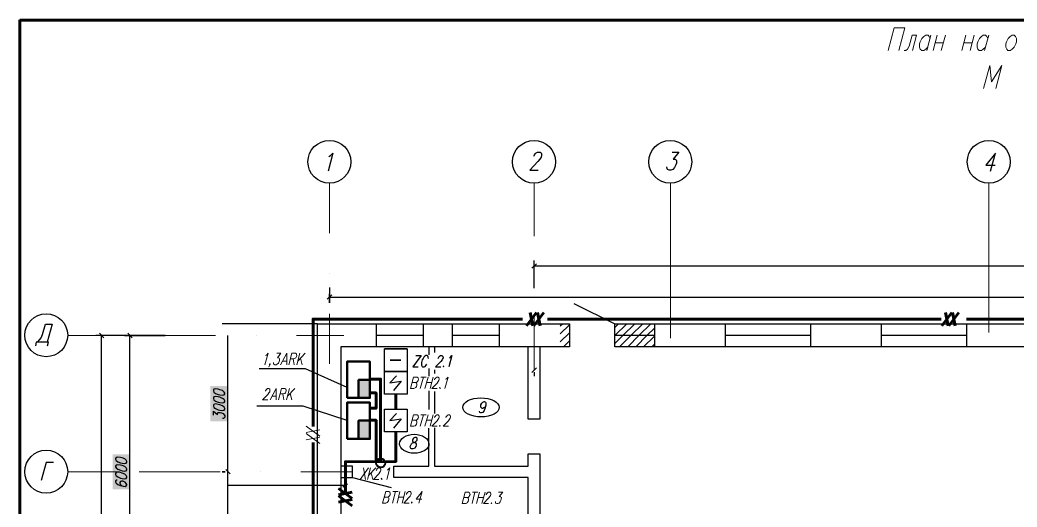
# Model space of a CAD drawing. Header units: millimetres. Extents: x 2185 to 8290, y 601 to 2456.
# Drawn here: x 3830.3 to 4126.3, y 1698.3 to 1843 of the extents above; entities that cross this region are included whole.
import ezdxf

# ---------------------------------------------------------------- set-up
doc = ezdxf.new("R2010")
doc.units = ezdxf.units.MM
for name, color, linetype in [('PDF _0', 7, 'Continuous'), ('PDF _линия связи', 7, 'Continuous'), ('PDF _Линия связи (Вновь)', 7, 'Continuous'), ('PDF _НОВЫЙ', 7, 'Continuous'), ('PDF _ППК и др. приБоры', 7, 'Continuous'), ('PDF _стены', 7, 'Continuous'), ('PDF _текст', 7, 'Continuous'), ('PDF _ТХ', 7, 'Continuous')]:
    doc.layers.add(name, color=color, linetype=linetype)

msp = doc.modelspace()

# ---------------------------------------------------------------- linework, layer by layer
at = {"color": 0, "lineweight": 60}
for p, q in [((3830.3, 1258.99), (3830.3, 1842.99)), ((3830.3, 1842.91), (4646.3, 1842.91)), ((3830.3, 1258.99), (3830.3, 1842.91))]:
    msp.add_line(p, q, dxfattribs=at)
at = {"layer": 'PDF _0', "lineweight": 25}
for points in [[(3918.63, 1752.76), (3917.32, 1752.76)], [(3927.49, 1705.1), (3926.12, 1704.18)], [(3926.92, 1704.7), (3892, 1704.7)]]:
    msp.add_lwpolyline(points, dxfattribs=at)
at = {"layer": 'PDF _0', "lineweight": 30}
for points in [[(3938.52, 1738.59), (3938.52, 1745.33), (3945.27, 1745.33), (3938.52, 1745.33)], [(3945.27, 1745.33), (3945.27, 1738.59)], [(3945.27, 1738.59), (3938.52, 1738.59), (3945.27, 1738.59)], [(3942.07, 1737.27), (3940.12, 1735.16), (3943.44, 1735.73), (3941.15, 1732.93)], [(3942.07, 1726.07), (3940.12, 1723.96), (3943.44, 1724.53), (3941.15, 1721.73)]]:
    msp.add_lwpolyline(points, dxfattribs=at)
for points in [[(3938.52, 1738.59), (3945.27, 1738.59), (3945.27, 1731.84), (3938.52, 1731.84)], [(3938.52, 1727.38), (3945.27, 1727.38), (3945.27, 1720.64), (3938.52, 1720.64)]]:
    msp.add_lwpolyline(points, close=True, dxfattribs=at)
at = {"layer": 'PDF _0', "lineweight": 40}
msp.add_circle((3937.41, 1711.41), 1.34, dxfattribs=at)
at = {"layer": 'PDF _линия связи', "lineweight": 60}
for points in [[(3917.32, 1722.18), (3917.32, 1754.13), (3979.44, 1754.13)], [(3986.87, 1754.13), (4103.81, 1754.13)], [(4111.24, 1754.13), (4293.61, 1754.13)], [(3934.01, 1736.3), (3937.38, 1736.3), (3937.38, 1711.78)], [(3934.18, 1732.19), (3936.01, 1732.19), (3936.01, 1727.67), (3934.18, 1727.67)], [(3941.89, 1731.84), (3941.89, 1727.38)], [(3934.01, 1724.07), (3936.01, 1724.07), (3936.01, 1711.78)], [(3941.89, 1720.64), (3941.89, 1711.84), (3926.92, 1711.78), (3926.92, 1702.35)], [(3917.32, 1717.44), (3917.32, 1680.75)]]:
    msp.add_lwpolyline(points, dxfattribs=at)
at = {"layer": 'PDF _Линия связи (Вновь)', "lineweight": 60}
for points in [[(3983.62, 1756.13), (3980.64, 1752.13)], [(3981.73, 1756.13), (3982.53, 1752.13)], [(3985.79, 1756.13), (3982.82, 1752.13)], [(3983.9, 1756.13), (3984.7, 1752.13)], [(4106.89, 1756.13), (4103.92, 1752.13)], [(4105.01, 1756.13), (4105.81, 1752.13)], [(4109.01, 1756.13), (4106.03, 1752.13)], [(4107.12, 1756.13), (4107.92, 1752.13)], [(3928.92, 1700.81), (3924.86, 1703.78)], [(3928.92, 1702.7), (3924.86, 1701.89)], [(3928.92, 1698.64), (3924.86, 1701.61)], [(3928.92, 1700.52), (3924.86, 1699.72)]]:
    msp.add_lwpolyline(points, dxfattribs=at)
at = {"layer": 'PDF _Линия связи (Вновь)', "lineweight": 0}
for points in [[(3919.32, 1719.33), (3915.26, 1722.3)], [(3919.32, 1721.21), (3915.26, 1720.41)], [(3919.32, 1717.21), (3915.26, 1720.18)], [(3919.32, 1719.1), (3915.26, 1718.3)]]:
    msp.add_lwpolyline(points, dxfattribs=at)
at = {"layer": 'PDF _НОВЫЙ', "lineweight": 25}
msp.add_lwpolyline([(3968.58, 1728.53), (3968.36, 1728.01), (3968.01, 1727.73), (3967.67, 1727.56), (3967.56, 1727.56), (3967.27, 1727.73), (3967.1, 1728.01), (3967.16, 1728.53), (3967.16, 1728.7), (3967.38, 1729.16), (3967.73, 1729.5), (3968.13, 1729.61), (3968.24, 1729.61), (3968.53, 1729.5), (3968.64, 1729.16), (3968.58, 1728.53), (3968.36, 1727.73), (3968.07, 1726.93), (3967.67, 1726.41), (3967.33, 1726.24), (3967.1, 1726.24), (3966.81, 1726.41), (3966.76, 1726.76)], dxfattribs=at)
msp.add_lwpolyline([(3947.5, 1718.98), (3947.1, 1718.81), (3946.92, 1718.47), (3946.81, 1718.18), (3946.87, 1717.84), (3947.04, 1717.67), (3947.44, 1717.5), (3947.72, 1717.38), (3947.9, 1717.04), (3947.9, 1716.7), (3947.78, 1716.24), (3947.55, 1715.9), (3947.44, 1715.73), (3947.04, 1715.61), (3946.58, 1715.61), (3946.3, 1715.73), (3946.24, 1715.9), (3946.18, 1716.24), (3946.35, 1716.7), (3946.52, 1717.04), (3946.81, 1717.38), (3947.21, 1717.5), (3947.72, 1717.67), (3947.95, 1717.84), (3948.18, 1718.18), (3948.24, 1718.47), (3948.24, 1718.81), (3947.95, 1718.98)], close=True, dxfattribs=at)
for centre, major_axis, ratio, start_param, end_param in [((3967.16, 1727.9), (-5.43, 0.04), 0.521195, 0.013973, 6.297158), ((3947.35, 1717.1), (-4.37, 0.01), 0.645402, 3.144533, 9.427718)]:
    msp.add_ellipse(centre, major_axis=major_axis, ratio=ratio, start_param=start_param, end_param=end_param, dxfattribs=at)
at = {"layer": 'PDF _ППК и др. приБоры', "lineweight": 50}
for points in [[(3927.43, 1730.7), (3934.18, 1730.7), (3934.18, 1741.5), (3927.43, 1741.5)], [(3927.43, 1718.53), (3934.18, 1718.53), (3934.18, 1729.33), (3927.43, 1729.33)]]:
    msp.add_lwpolyline(points, close=True, dxfattribs=at)
for points in [[(3934.18, 1736.07), (3930.81, 1736.07), (3930.81, 1730.7)], [(3934.18, 1723.96), (3930.81, 1723.96), (3930.81, 1718.53)]]:
    msp.add_lwpolyline(points, dxfattribs=at)
at = {"layer": 'PDF _ППК и др. приБоры', "transparency": 33554559}
for points in [[(3930.81, 1730.7), (3934.18, 1730.7), (3930.81, 1736.07)], [(3934.18, 1730.7), (3930.81, 1736.07), (3934.18, 1736.07)], [(3930.81, 1718.53), (3934.18, 1718.53), (3930.81, 1723.96)], [(3934.18, 1718.53), (3930.81, 1723.96), (3934.18, 1723.96)]]:
    msp.add_solid(points, dxfattribs=at)
at = {"layer": 'PDF _стены', "lineweight": 30}
msp.add_lwpolyline([(3940.24, 1741.96), (3943.38, 1741.96), (3940.24, 1741.96)], dxfattribs=at)
at = {"layer": 'PDF _текст', "lineweight": 20}
for points in [[(4088.03, 1833.92), (4089.86, 1840.66), (4093, 1840.66), (4091.23, 1833.92)], [(4095.23, 1833.92), (4096.49, 1838.43), (4095.12, 1838.43), (4094.26, 1835.23), (4093.75, 1834.26), (4093.23, 1833.92), (4092.78, 1833.92)], [(4099.81, 1834.89), (4099.18, 1834.26), (4098.61, 1833.92), (4097.98, 1833.92), (4097.58, 1834.26), (4097.46, 1834.6), (4097.29, 1834.89), (4097.35, 1835.86), (4097.52, 1836.49), (4097.98, 1837.46), (4098.61, 1838.09), (4099.18, 1838.43), (4099.86, 1838.43), (4100.21, 1838.09), (4100.49, 1837.46)], [(4100.72, 1838.43), (4099.52, 1833.92)], [(4102.55, 1838.43), (4101.35, 1833.92)], [(4105.01, 1838.43), (4103.81, 1833.92)], [(4111.06, 1838.43), (4109.86, 1833.92)], [(4113.58, 1838.43), (4112.38, 1833.92)], [(4116.89, 1834.89), (4116.27, 1834.26), (4115.75, 1833.92), (4115.06, 1833.92), (4114.66, 1834.26), (4114.55, 1834.6), (4114.44, 1834.89), (4114.44, 1835.86), (4114.61, 1836.49), (4115.12, 1837.46), (4115.75, 1838.09), (4116.27, 1838.43), (4116.95, 1838.43), (4117.29, 1838.09), (4117.58, 1837.46)], [(4117.87, 1838.43), (4116.61, 1833.92)], [(4101.92, 1836.2), (4104.43, 1836.2)], [(4110.49, 1836.2), (4112.95, 1836.2)], [(4119.98, 1822.66), (4121.81, 1829.46), (4118.72, 1824.6), (4118.21, 1829.46), (4116.38, 1822.66)], [(3903.2, 1743.33), (3903.49, 1743.44), (3903.95, 1743.96), (3903.03, 1740.59)], [(3906.57, 1743.96), (3907.77, 1743.96), (3906.75, 1742.64), (3907.09, 1742.64), (3907.26, 1742.53), (3907.37, 1742.36), (3907.32, 1741.84), (3907.26, 1741.56), (3907.03, 1741.04), (3906.69, 1740.76), (3906.35, 1740.59), (3906, 1740.59), (3905.66, 1740.76), (3905.6, 1740.87), (3905.6, 1741.22)], [(3907.66, 1740.59), (3909.49, 1743.96), (3909.49, 1740.59)], [(3910.12, 1740.59), (3911.03, 1743.96), (3912.06, 1743.96), (3912.35, 1743.79), (3912.4, 1743.62), (3912.46, 1743.33), (3912.35, 1742.99), (3912.18, 1742.64), (3912, 1742.53), (3911.6, 1742.36), (3910.63, 1742.36)], [(3912.52, 1740.59), (3913.43, 1743.96)], [(3914.98, 1743.96), (3912.8, 1741.67)], [(3904.57, 1740.76), (3904.4, 1740.59), (3904.35, 1740.76), (3904.52, 1740.87), (3904.57, 1740.76), (3904.46, 1740.42), (3904.29, 1740.07), (3904.12, 1739.96)], [(3908.29, 1741.67), (3909.43, 1741.67)], [(3911.43, 1742.36), (3911.72, 1740.59)], [(3913.6, 1742.53), (3914.06, 1740.59)], [(3947.72, 1735.27), (3948.12, 1735.44), (3948.3, 1735.61), (3948.47, 1735.9), (3948.58, 1736.24), (3948.52, 1736.53), (3948.47, 1736.7), (3948.18, 1736.87), (3947.15, 1736.87), (3946.24, 1733.5), (3947.27, 1733.5), (3947.67, 1733.67), (3947.78, 1733.84), (3948.01, 1734.13), (3948.12, 1734.64), (3948.12, 1734.93), (3948.01, 1735.1), (3947.72, 1735.27), (3946.75, 1735.27)], [(3950.07, 1736.87), (3949.15, 1733.5)], [(3949.32, 1736.87), (3950.87, 1736.87)], [(3951.44, 1736.87), (3950.52, 1733.5)], [(3950.98, 1735.27), (3952.58, 1735.27)], [(3952.12, 1733.5), (3952.98, 1736.87)], [(3953.38, 1736.07), (3953.38, 1736.24), (3953.61, 1736.53), (3953.78, 1736.7), (3954.01, 1736.87), (3954.47, 1736.87), (3954.64, 1736.7), (3954.7, 1736.53), (3954.75, 1736.24), (3954.64, 1735.9), (3954.47, 1735.61), (3954.12, 1735.1), (3952.58, 1733.5), (3954.12, 1733.5)], [(3956.64, 1736.24), (3956.93, 1736.41), (3957.38, 1736.87), (3956.47, 1733.5)], [(3903.15, 1732.7), (3903.2, 1732.81), (3903.37, 1733.16), (3903.55, 1733.33), (3903.83, 1733.5), (3904.23, 1733.5), (3904.46, 1733.33), (3904.52, 1733.16), (3904.52, 1732.81), (3904.46, 1732.53), (3904.23, 1732.19), (3903.89, 1731.73), (3902.35, 1730.13), (3903.89, 1730.13)], [(3904.57, 1730.13), (3906.4, 1733.5), (3906.4, 1730.13)], [(3907.09, 1730.13), (3907.95, 1733.5), (3908.97, 1733.5), (3909.26, 1733.33), (3909.37, 1733.16), (3909.37, 1732.81), (3909.26, 1732.53), (3909.09, 1732.19), (3908.92, 1732.01), (3908.57, 1731.9), (3907.55, 1731.9)], [(3908.35, 1731.9), (3908.63, 1730.13)], [(3909.43, 1730.13), (3910.35, 1733.5)], [(3911.89, 1733.5), (3909.72, 1731.21)], [(3910.52, 1732.01), (3911.03, 1730.13)], [(3954.98, 1733.84), (3954.87, 1733.67), (3954.93, 1733.5), (3955.1, 1733.67)], [(3905.2, 1731.21), (3906.35, 1731.21)], [(3947.72, 1724.07), (3948.12, 1724.24), (3948.3, 1724.36), (3948.47, 1724.7), (3948.58, 1725.04), (3948.52, 1725.33), (3948.47, 1725.5), (3948.18, 1725.67), (3947.15, 1725.67), (3946.24, 1722.3), (3947.27, 1722.3), (3947.67, 1722.47), (3947.78, 1722.64), (3948.01, 1722.93), (3948.12, 1723.44), (3948.12, 1723.73), (3948.01, 1723.9), (3947.72, 1724.07), (3946.75, 1724.07)], [(3950.07, 1725.67), (3949.15, 1722.3)], [(3949.32, 1725.67), (3950.87, 1725.67)], [(3951.44, 1725.67), (3950.52, 1722.3)], [(3952.12, 1722.3), (3952.98, 1725.67)], [(3953.38, 1724.87), (3953.38, 1725.04), (3953.61, 1725.33), (3953.78, 1725.5), (3954.01, 1725.67), (3954.47, 1725.67), (3954.64, 1725.5), (3954.7, 1725.33), (3954.75, 1725.04), (3954.64, 1724.7), (3954.47, 1724.36), (3954.12, 1723.9), (3952.58, 1722.3), (3954.12, 1722.3)], [(3956.75, 1724.87), (3956.75, 1725.04), (3956.98, 1725.33), (3957.15, 1725.5), (3957.38, 1725.67), (3957.84, 1725.67), (3958.01, 1725.5), (3958.13, 1725.33), (3958.13, 1725.04), (3958.01, 1724.7), (3957.84, 1724.36), (3957.5, 1723.9), (3955.95, 1722.3), (3957.5, 1722.3)], [(3950.98, 1724.07), (3952.58, 1724.07)], [(3954.98, 1722.64), (3954.87, 1722.47), (3954.93, 1722.3), (3955.1, 1722.47)], [(3933.78, 1709.9), (3931.32, 1706.52)], [(3932.24, 1709.9), (3932.92, 1706.52)], [(3934.35, 1709.9), (3933.44, 1706.52)], [(3935.95, 1709.9), (3933.78, 1707.67)], [(3935.04, 1706.52), (3934.52, 1708.47)], [(3936.06, 1709.1), (3936.12, 1709.27), (3936.29, 1709.55), (3936.46, 1709.72), (3936.75, 1709.9), (3937.15, 1709.9), (3937.38, 1709.72), (3937.44, 1709.55), (3937.44, 1709.27), (3937.38, 1708.92), (3937.15, 1708.64), (3936.81, 1708.12), (3935.26, 1706.52), (3936.81, 1706.52)], [(3939.38, 1709.27), (3939.61, 1709.44), (3940.12, 1709.9), (3939.21, 1706.52)], [(3937.72, 1706.87), (3937.55, 1706.7), (3937.61, 1706.52), (3937.78, 1706.7)], [(3939.44, 1701.27), (3939.78, 1701.44), (3939.95, 1701.55), (3940.18, 1701.89), (3940.24, 1702.24), (3940.24, 1702.52), (3940.12, 1702.7), (3939.84, 1702.87), (3938.87, 1702.87), (3937.95, 1699.49), (3938.92, 1699.49), (3939.32, 1699.67), (3939.49, 1699.84), (3939.67, 1700.12), (3939.84, 1700.64), (3939.78, 1700.92), (3939.72, 1701.09), (3939.44, 1701.27), (3938.41, 1701.27)], [(3941.78, 1702.87), (3940.87, 1699.49)], [(3940.98, 1702.87), (3942.58, 1702.87)], [(3943.09, 1702.87), (3942.24, 1699.49)], [(3943.78, 1699.49), (3944.69, 1702.87)], [(3945.04, 1702.07), (3945.09, 1702.24), (3945.27, 1702.52), (3945.44, 1702.7), (3945.72, 1702.87), (3946.18, 1702.87), (3946.35, 1702.7), (3946.41, 1702.52), (3946.41, 1702.24), (3946.35, 1701.89), (3946.12, 1701.55), (3945.78, 1701.09), (3944.24, 1699.49), (3945.84, 1699.49)], [(3948.75, 1699.49), (3949.67, 1702.87), (3947.9, 1700.64), (3949.61, 1700.64)], [(3963.04, 1701.09), (3963.44, 1701.27), (3963.61, 1701.44), (3963.78, 1701.72), (3963.9, 1702.07), (3963.84, 1702.35), (3963.78, 1702.52), (3963.5, 1702.7), (3962.47, 1702.7), (3961.55, 1699.32), (3962.58, 1699.32), (3962.98, 1699.49), (3963.1, 1699.67), (3963.33, 1699.95), (3963.44, 1700.47), (3963.44, 1700.75), (3963.38, 1700.92), (3963.04, 1701.09), (3962.07, 1701.09)], [(3965.38, 1702.7), (3964.53, 1699.32)], [(3964.64, 1702.7), (3966.18, 1702.7)], [(3966.76, 1702.7), (3965.84, 1699.32)], [(3967.44, 1699.32), (3968.36, 1702.7)], [(3968.7, 1701.89), (3968.7, 1702.07), (3968.93, 1702.35), (3969.1, 1702.52), (3969.33, 1702.7), (3969.78, 1702.7), (3969.96, 1702.52), (3970.07, 1702.35), (3970.07, 1702.07), (3970.01, 1701.72), (3969.78, 1701.44), (3969.44, 1700.92), (3967.9, 1699.32), (3969.44, 1699.32)], [(3972.36, 1702.7), (3973.61, 1702.7), (3972.59, 1701.44), (3972.93, 1701.44), (3973.1, 1701.27), (3973.21, 1701.09), (3973.16, 1700.64), (3973.1, 1700.29), (3972.87, 1699.84), (3972.53, 1699.49), (3972.13, 1699.32), (3971.84, 1699.32), (3971.5, 1699.49), (3971.44, 1699.67), (3971.44, 1699.95)], [(3942.69, 1701.27), (3944.24, 1701.27)], [(3946.7, 1699.84), (3946.52, 1699.67), (3946.58, 1699.49), (3946.75, 1699.67)], [(3966.3, 1701.09), (3967.9, 1701.09)], [(3970.3, 1699.67), (3970.18, 1699.49), (3970.24, 1699.32), (3970.41, 1699.49)]]:
    msp.add_lwpolyline(points, dxfattribs=at)
msp.add_lwpolyline([(4124.84, 1838.43), (4125.47, 1838.43), (4125.87, 1838.09), (4126.15, 1837.46), (4126.1, 1836.49), (4125.92, 1835.86), (4125.47, 1834.89), (4124.84, 1834.26), (4124.27, 1833.92), (4123.58, 1833.92), (4123.24, 1834.26), (4122.95, 1834.89), (4123.01, 1835.86), (4123.18, 1836.49), (4123.64, 1837.46), (4124.27, 1838.09)], close=True, dxfattribs=at)
at = {"layer": 'PDF _текст', "lineweight": 25}
for points in [[(3947.84, 1743.27), (3949.38, 1743.27), (3946.92, 1739.9), (3948.52, 1739.9)], [(3951.55, 1742.47), (3951.5, 1742.82), (3951.38, 1743.1), (3951.21, 1743.27), (3950.75, 1743.27), (3950.47, 1743.1), (3950.18, 1742.82), (3949.95, 1742.47), (3949.72, 1742.02), (3949.5, 1741.22), (3949.5, 1740.7), (3949.55, 1740.42), (3949.67, 1740.07), (3949.84, 1739.9), (3950.3, 1739.9), (3950.58, 1740.07), (3950.87, 1740.42), (3951.1, 1740.7)], [(3954.47, 1742.47), (3954.52, 1742.64), (3954.7, 1742.99), (3954.87, 1743.1), (3955.15, 1743.27), (3955.61, 1743.27), (3955.78, 1743.1), (3955.84, 1742.99), (3955.9, 1742.64), (3955.78, 1742.3), (3955.61, 1742.02), (3955.21, 1741.5), (3953.67, 1739.9), (3955.27, 1739.9)], [(3957.78, 1742.64), (3958.07, 1742.82), (3958.53, 1743.27), (3957.61, 1739.9)], [(3956.13, 1740.24), (3955.95, 1740.07), (3956.01, 1739.9), (3956.18, 1740.07)]]:
    msp.add_lwpolyline(points, dxfattribs=at)
at = {"layer": 'PDF _ТХ', "lineweight": 25}
for points in [[(3922.01, 1802.43), (3922.46, 1802.71), (3923.21, 1803.45), (3921.78, 1798.08)], [(3982.87, 1802.48), (3982.93, 1802.71), (3983.27, 1803.23), (3983.5, 1803.51), (3983.96, 1803.74), (3984.7, 1803.74), (3984.99, 1803.51), (3985.1, 1803.23), (3985.1, 1802.71), (3984.99, 1802.2), (3984.64, 1801.68), (3984.07, 1800.94), (3981.62, 1798.37), (3984.13, 1798.37)], [(4023.91, 1803.74), (4025.91, 1803.74), (4024.25, 1801.68), (4024.82, 1801.68), (4025.11, 1801.45), (4025.22, 1801.17), (4025.16, 1800.42), (4025.05, 1799.91), (4024.65, 1799.11), (4024.14, 1798.6), (4023.56, 1798.37), (4022.99, 1798.37), (4022.54, 1798.6), (4022.42, 1798.88), (4022.36, 1799.4)], [(4118.38, 1798.08), (4119.87, 1803.45), (4117.07, 1799.85), (4119.81, 1799.85)], [(3983.62, 1770.53), (3982.24, 1769.22)], [(3982.93, 1763.33), (3982.93, 1771.56)], [(3982.93, 1769.91), (4306.92, 1769.91), (4367.68, 1769.91)], [(3922.18, 1763.56), (3922.18, 1758.99), (3922.18, 1761.62)], [(3922.18, 1760.65), (4367.68, 1760.65)], [(3994.76, 1758.76), (4006.88, 1752.76)], [(3835.5, 1747.24), (3836.24, 1748.04), (3836.59, 1748.56), (3837.04, 1749.59), (3837.84, 1752.67), (3839.84, 1752.67), (3838.36, 1747.24)], [(3917.83, 1752.76), (3890.34, 1752.76)], [(3936.06, 1752.76), (3936.06, 1745.9)], [(3949.95, 1752.76), (3949.95, 1745.9)], [(3958.64, 1752.76), (3958.64, 1745.9)], [(3972.53, 1752.76), (3972.53, 1745.9)], [(3990.7, 1752.13), (3991.33, 1752.76)], [(3990.7, 1749.73), (3993.39, 1752.47)], [(4006.88, 1751.62), (4008.02, 1752.76)], [(4006.88, 1749.27), (4006.99, 1749.33), (4010.42, 1752.76)], [(4006.88, 1746.87), (4009.33, 1749.33), (4012.82, 1752.76)], [(4008.31, 1745.9), (4011.73, 1749.33), (4015.16, 1752.76)], [(4010.71, 1745.9), (4014.13, 1749.33), (4017.56, 1752.76)], [(4018.65, 1752.76), (4018.65, 1745.9)], [(4039.68, 1752.76), (4039.68, 1745.9)], [(4064.94, 1752.76), (4064.94, 1745.9)], [(4085.97, 1752.76), (4085.97, 1745.9)], [(4111.24, 1752.76), (4111.24, 1745.9)], [(3855.19, 1748.59), (3853.88, 1749.96)], [(3863.65, 1748.59), (3862.34, 1749.96)], [(3990.7, 1747.39), (3993.39, 1750.07)], [(4013.11, 1745.9), (4016.53, 1749.33), (4018.65, 1751.45)], [(3838.47, 1746.21), (3838.76, 1747.24), (3835.16, 1747.24), (3834.87, 1746.21)], [(3861.31, 1749.27), (3873.43, 1749.27), (3852.85, 1749.27)], [(3854.51, 1694.98), (3854.51, 1749.27)], [(3862.97, 1696.29), (3862.97, 1749.27)], [(3892, 1668.29), (3892, 1708.75), (3892, 1749.27)], [(3936.06, 1749.33), (3949.95, 1749.33)], [(3958.64, 1749.33), (3972.53, 1749.33)], [(3991.62, 1745.9), (3993.39, 1747.67)], [(4006.88, 1749.33), (4018.65, 1749.33)], [(4015.45, 1745.9), (4018.65, 1749.05)], [(4017.85, 1745.9), (4018.65, 1746.64)], [(4039.68, 1749.33), (4064.94, 1749.33)], [(4085.97, 1749.33), (4111.24, 1749.33)], [(3951.72, 1745.9), (3951.72, 1743.5)], [(3953.32, 1745.9), (3953.32, 1744.24)], [(3984.59, 1745.9), (3984.59, 1724.41), (3981.21, 1724.41), (3981.21, 1745.9)], [(3927.43, 1733.79), (3915.09, 1739.39), (3901.32, 1739.39)], [(3951.72, 1739.44), (3951.72, 1737.21)], [(3953.32, 1739.1), (3953.32, 1737.96)], [(3983.62, 1739.62), (3982.24, 1738.24)], [(3982.93, 1738.36), (3982.93, 1737.21)], [(3951.72, 1732.81), (3951.72, 1727.27)], [(3953.32, 1732.59), (3953.32, 1726.13)], [(3887.71, 1725.61), (3887.71, 1726.81), (3888.97, 1725.78), (3888.97, 1726.13), (3889.14, 1726.36), (3889.31, 1726.41), (3889.77, 1726.36), (3890.11, 1726.3), (3890.63, 1726.07), (3890.91, 1725.73), (3891.09, 1725.38), (3891.09, 1725.04), (3890.91, 1724.76), (3890.74, 1724.64), (3890.46, 1724.64)], [(3927.43, 1723.96), (3914.4, 1728.24), (3900.63, 1728.24)], [(3925.55, 1670.86), (3981.21, 1670.86), (3981.21, 1707.1), (3941.32, 1707.1), (3941.32, 1710.47), (3951.72, 1710.47), (3951.72, 1719.67), (3951.72, 1721.73)], [(3953.32, 1721.84), (3953.32, 1719.67), (3953.32, 1710.47), (3981.21, 1710.47), (3981.21, 1714.07), (3984.59, 1714.07), (3984.59, 1670.86), (4100.72, 1670.86), (4100.72, 1665.72), (4104.78, 1660.17)], [(3840.3, 1711.58), (3838.13, 1711.58), (3836.64, 1706.21)], [(3925.55, 1707.1), (3929.04, 1707.1), (3929.04, 1710.47), (3925.55, 1710.47)], [(3859.14, 1706.3), (3858.85, 1706.3), (3858.68, 1706.01), (3858.68, 1705.78), (3858.85, 1705.38), (3859.31, 1705.04), (3860.11, 1704.7), (3860.91, 1704.47), (3861.54, 1704.41), (3861.88, 1704.58), (3862.05, 1704.87), (3862.05, 1704.98), (3861.88, 1705.32), (3861.54, 1705.67), (3861.08, 1705.9), (3860.91, 1705.95), (3860.45, 1705.95), (3860.11, 1705.84), (3859.94, 1705.55), (3859.94, 1705.44), (3860.11, 1705.04), (3860.45, 1704.7), (3860.91, 1704.47)], [(3929.04, 1707.1), (3940.47, 1704.12)]]:
    msp.add_lwpolyline(points, dxfattribs=at)
at = {"layer": 'PDF _ТХ', "lineweight": 20}
for points in [[(3922.18, 1779.68), (3922.18, 1794.48)], [(3982.93, 1778.76), (3982.93, 1794.48)], [(4023.39, 1748.42), (4023.39, 1794.48)], [(4117.92, 1750.13), (4117.92, 1794.48)], [(3922.18, 1767.68), (3922.18, 1767.68)], [(3982.93, 1766.76), (3982.93, 1766.76)], [(3922.18, 1740.87), (3922.18, 1755.67)], [(3982.93, 1738.99), (3982.93, 1754.76)], [(3858.53, 1749.3), (3844.47, 1749.3)], [(3852.39, 1749.27), (3852.39, 1749.27)], [(3888.4, 1749.27), (3864.4, 1749.27)], [(3900.4, 1749.27), (3900.4, 1749.27)], [(3926.46, 1749.27), (3912.4, 1749.27)], [(3859.85, 1708.78), (3844.47, 1708.78)], [(3853.71, 1708.75), (3853.71, 1708.75)], [(3889.71, 1708.75), (3865.71, 1708.75)], [(3901.72, 1708.75), (3901.72, 1708.75)], [(3929.04, 1708.75), (3913.66, 1708.75)]]:
    msp.add_lwpolyline(points, dxfattribs=at)
at = {"layer": 'PDF _ТХ', "lineweight": 25}
for points in [[(3921.49, 1760.02), (3922.86, 1761.33)], [(3925.55, 1688.52), (3918.63, 1688.52), (3918.63, 1752.76), (3993.39, 1752.76), (3993.39, 1745.9), (3925.55, 1745.9)], [(4282.98, 1745.9), (4006.88, 1745.9), (4006.88, 1752.76), (4282.98, 1752.76)], [(3887.71, 1732.81), (3887.89, 1732.41), (3888.34, 1732.07), (3889.14, 1731.73), (3889.66, 1731.61), (3890.46, 1731.5), (3890.91, 1731.61), (3891.09, 1731.9), (3891.09, 1732.13), (3890.91, 1732.47), (3890.46, 1732.87), (3889.66, 1733.16), (3889.14, 1733.33), (3888.34, 1733.39), (3887.89, 1733.33), (3887.71, 1733.04)], [(3887.71, 1730.53), (3887.89, 1730.19), (3888.34, 1729.79), (3889.14, 1729.5), (3889.66, 1729.33), (3890.46, 1729.27), (3890.91, 1729.33), (3891.09, 1729.61), (3891.09, 1729.84), (3890.91, 1730.24), (3890.46, 1730.59), (3889.66, 1730.93), (3889.14, 1731.04), (3888.34, 1731.16), (3887.89, 1731.04), (3887.71, 1730.76)], [(3887.71, 1728.3), (3887.89, 1727.9), (3888.34, 1727.56), (3889.14, 1727.21), (3889.66, 1727.1), (3890.46, 1726.98), (3890.91, 1727.1), (3891.09, 1727.38), (3891.09, 1727.61), (3890.91, 1728.01), (3890.46, 1728.36), (3889.66, 1728.7), (3889.14, 1728.81), (3888.34, 1728.93), (3887.89, 1728.81), (3887.71, 1728.53)], [(3858.68, 1712.53), (3858.85, 1712.13), (3859.31, 1711.78), (3860.11, 1711.44), (3860.62, 1711.33), (3861.42, 1711.21), (3861.88, 1711.33), (3862.05, 1711.61), (3862.05, 1711.84), (3861.88, 1712.24), (3861.42, 1712.58), (3860.62, 1712.87), (3860.11, 1713.04), (3859.31, 1713.1), (3858.85, 1713.04), (3858.68, 1712.75)], [(3858.68, 1710.24), (3858.85, 1709.9), (3859.31, 1709.55), (3860.11, 1709.21), (3860.62, 1709.1), (3861.42, 1708.98), (3861.88, 1709.04), (3862.05, 1709.38), (3862.05, 1709.55), (3861.88, 1709.95), (3861.42, 1710.3), (3860.62, 1710.64), (3860.11, 1710.75), (3859.31, 1710.87), (3858.85, 1710.75), (3858.68, 1710.47)], [(3858.68, 1708.01), (3858.85, 1707.61), (3859.31, 1707.27), (3860.11, 1706.92), (3860.62, 1706.81), (3861.42, 1706.7), (3861.88, 1706.81), (3862.05, 1707.1), (3862.05, 1707.32), (3861.88, 1707.72), (3861.42, 1708.07), (3860.62, 1708.41), (3860.11, 1708.52), (3859.31, 1708.64), (3858.85, 1708.52), (3858.68, 1708.24)], [(3890.34, 1708.75), (3891.2, 1708.75)], [(3891.37, 1709.44), (3892.69, 1708.12)]]:
    msp.add_lwpolyline(points, close=True, dxfattribs=at)
for centre in [(3922.15, 1800.85), (3982.9, 1800.85), (4023.36, 1800.85), (4117.89, 1800.85), (3838.1, 1749.33), (3838.1, 1708.81)]:
    msp.add_circle(centre, 6.37, dxfattribs=at)
at = {"layer": 'PDF _ТХ', "color": 7, "true_color": 0xffffff, "transparency": 33554559}
for points in [[(3886.86, 1723.78), (3891.94, 1723.78), (3886.86, 1734.24)], [(3891.94, 1723.78), (3886.86, 1734.24), (3891.94, 1734.24)], [(3857.82, 1703.55), (3862.91, 1703.55), (3857.82, 1713.95)], [(3862.91, 1703.55), (3857.82, 1713.95), (3862.91, 1713.95)]]:
    msp.add_solid(points, dxfattribs=at)

doc.saveas('drawing.dxf')
